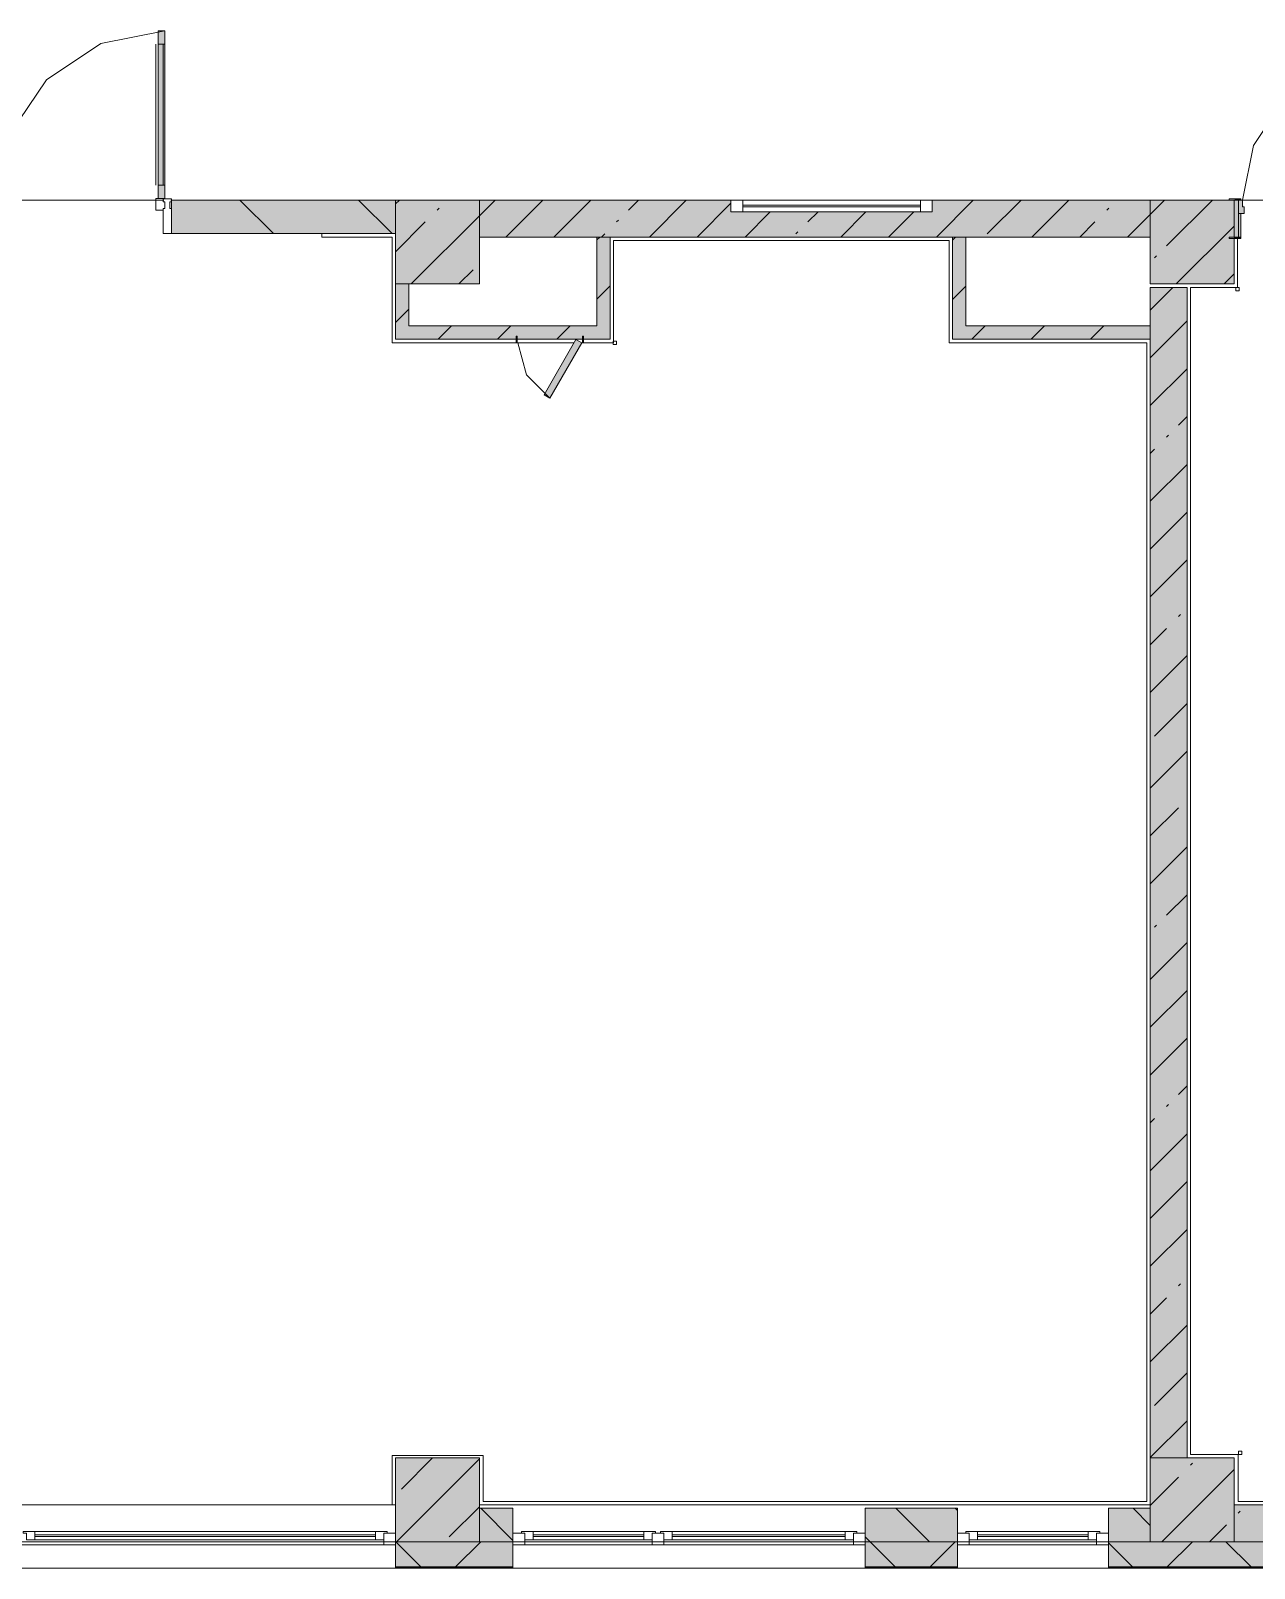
# Model space of a CAD drawing. Header units: millimetres. Extents: x -3817 to 677485, y -22715 to 103890.
# Drawn here: x 20993.6 to 21051.1, y -19605.9 to -19533.7 of the extents above; entities that cross this region are included whole.
import ezdxf

# ---------------------------------------------------------------- set-up
doc = ezdxf.new("R2010")
doc.units = ezdxf.units.MM
doc.layers.add('PDF _Геометрия', color=7, linetype='Continuous', true_color=0x1d1d1d)
doc.layers.add('PDF _Сплошная заливка', color=7, linetype='Continuous', true_color=0xffffff)

msp = doc.modelspace()

# ---------------------------------------------------------------- hatches: boundary and pattern name
at = {"layer": 'PDF _Сплошная заливка', "transparency": 33554559}
h = msp.add_hatch(color=256, dxfattribs=at)
h.paths.add_polyline_path([(20979.272, -19543.245), (20987.303, -19543.245), (20987.303, -19541.67), (20979.272, -19541.67)], flags=0)
h.paths.add_polyline_path([(21008.325, -19543.245), (21010.767, -19543.245), (21010.767, -19541.67), (21000.255, -19541.67), (21000.255, -19543.245)], flags=0)
for points in [[(21046.199, -19543.403), (21046.199, -19541.67), (21035.963, -19541.67), (21035.963, -19542.222), (21026.514, -19542.222), (21026.514, -19541.67), (21014.704, -19541.67), (21014.704, -19543.403), (21045.027, -19543.403)], [(21049.899, -19545.607), (21050.136, -19545.607), (21050.136, -19543.466), (21050.136, -19543.403), (21050.136, -19541.67), (21046.199, -19541.67), (21046.199, -19545.607)], [(21046.199, -19600.723), (21047.931, -19600.723), (21047.931, -19545.765), (21046.199, -19545.765), (21046.199, -19584.367)], [(21046.199, -19548.206), (21046.199, -19547.576), (21037.538, -19547.576), (21037.538, -19548.206), (21045.027, -19548.206)]]:
    msp.add_hatch(color=256, dxfattribs=at).paths.add_polyline_path(points)
at = {"layer": 'PDF _Сплошная заливка', "true_color": 0xe2e2e2, "transparency": 33554559}
h = msp.add_hatch(color=254, dxfattribs=at)
h.paths.add_polyline_path([(21050.332, -19542.3), (21050.608, -19542.3), (21050.529, -19541.67), (21050.332, -19541.67)], flags=0)
h.paths.add_polyline_path([(21057.143, -19542.3), (21057.419, -19542.3), (21057.419, -19541.67), (21057.222, -19541.67), (21057.222, -19541.985)], flags=0)
at = {"layer": 'PDF _Сплошная заливка', "transparency": 33554559}
h = msp.add_hatch(color=256, dxfattribs=at)
h.paths.add_polyline_path([(21045.027, -19604.66), (21046.199, -19604.66), (21046.199, -19603.086), (21044.23, -19603.086), (21044.23, -19604.66)], flags=0)
h.paths.add_polyline_path([(20968.249, -19604.66), (20968.249, -19603.086), (20962.343, -19603.086), (20962.343, -19604.66), (20964.282, -19604.66)], flags=0)
h.paths.add_polyline_path([(20980.217, -19604.66), (20986.358, -19604.66), (20986.358, -19603.086), (20980.217, -19603.086), (20980.217, -19604.124)], flags=0)
h.paths.add_polyline_path([(21037.144, -19604.66), (21037.144, -19603.086), (21032.813, -19603.086), (21032.813, -19604.66)], flags=0)
h.paths.add_polyline_path([(21014.704, -19604.66), (21016.278, -19604.66), (21016.278, -19603.086), (21014.704, -19603.086), (21014.704, -19603.535)], flags=0)
h.paths.add_polyline_path([(20908.408, -19604.66), (20910.377, -19604.66), (20910.377, -19603.086), (20908.408, -19603.086), (20908.408, -19603.828)], flags=0)
h.paths.add_polyline_path([(20932.817, -19604.66), (20932.817, -19603.086), (20926.912, -19603.086), (20926.912, -19604.66)], flags=0)
h.paths.add_polyline_path([(20880.063, -19604.66), (20880.063, -19603.086), (20872.976, -19603.086), (20872.976, -19604.653), (20869.04, -19604.653), (20869.04, -19603.086), (20867.071, -19603.086), (20867.071, -19604.66), (20876.196, -19604.66)], flags=0)
h.paths.add_polyline_path([(20943.84, -19604.66), (20945.808, -19604.66), (20945.808, -19603.086), (20943.84, -19603.086), (20943.84, -19603.611)], flags=0)
h.paths.add_polyline_path([(20834.631, -19604.66), (20834.631, -19603.086), (20834.238, -19603.086), (20834.238, -19604.66)], flags=0)
h.paths.add_polyline_path([(20859.985, -19604.66), (20859.985, -19603.086), (20855.103, -19603.086), (20855.103, -19604.66)], flags=0)
h = msp.add_hatch(color=256, dxfattribs=at)
h.paths.add_polyline_path([(21081.729, -19605.841), (21087.536, -19605.841), (21087.536, -19604.66), (21059.19, -19604.66), (21059.19, -19605.841), (21067.048, -19605.841)], flags=0)
h.paths.add_polyline_path([(21127.219, -19605.841), (21127.219, -19604.66), (21094.622, -19604.66), (21094.622, -19605.841), (21125.772, -19605.841)], flags=0)
h.paths.add_polyline_path([(21045.027, -19605.841), (21052.104, -19605.841), (21052.104, -19604.66), (21044.23, -19604.66), (21044.23, -19605.841)], flags=0)
h.paths.add_polyline_path([(21037.144, -19605.841), (21037.144, -19604.66), (21032.813, -19604.66), (21032.813, -19605.841)], flags=0)
h.paths.add_polyline_path([(21016.278, -19605.841), (21016.278, -19604.66), (21010.767, -19604.66), (21010.767, -19605.841), (21014.704, -19605.841)], flags=0)
h.paths.add_polyline_path([(20986.358, -19605.841), (20986.358, -19604.66), (20977.044, -19604.66), (20977.044, -19605.841), (20980.217, -19605.841)], flags=0)

# ---------------------------------------------------------------- linework, layer by layer
at = {"layer": 'PDF _Геометрия', "color": 253, "lineweight": 9, "true_color": 0xaaaaaa}
for points in [[(20987.697, -19542.143), (20988.051, -19542.143), (20988.051, -19541.592), (20987.618, -19541.592), (20987.618, -19537.143), (20989.842, -19537.739), (20991.471, -19539.367), (20992.067, -19541.592), (20992.666, -19538.579), (20994.373, -19536.024), (20996.927, -19534.317), (20999.94, -19533.718), (20999.94, -19541.592), (20999.507, -19541.592), (20999.507, -19542.143), (20999.862, -19542.143)], [(20999.515, -19534.348), (20999.515, -19540.962)], [(20999.94, -19534.348), (20999.625, -19534.348)], [(20999.862, -19534.348), (20999.862, -19540.962)], [(21050.529, -19541.67), (21051.039, -19539.109), (21052.489, -19536.938), (21054.661, -19535.487), (21057.222, -19534.978)], [(20999.94, -19540.962), (20999.625, -19540.962)], [(20999.94, -19541.749), (20999.94, -19542.064)], [(21007.302, -19541.67), (21000.223, -19541.67), (21049.899, -19541.67)], [(21059.104, -19602.771), (21050.327, -19602.771), (21050.327, -19600.566), (21048.088, -19600.566), (21048.088, -19545.765), (21050.293, -19545.765), (21050.293, -19543.56), (21050.293, -19543.466), (21050.293, -19543.56), (21050.293, -19545.765), (21048.088, -19545.765), (21048.088, -19600.566), (21050.327, -19600.566), (21050.327, -19602.771), (21059.104, -19602.771)], [(21016.515, -19548.371), (21016.916, -19549.867), (21018.011, -19550.962)]]:
    msp.add_lwpolyline(points, dxfattribs=at)
for points in [[(20999.625, -19541.592), (20999.94, -19541.592), (20999.94, -19533.718), (20999.625, -19533.718), (20999.625, -19541.592), (20999.94, -19541.592), (20999.94, -19533.718), (20999.625, -19533.718)], [(20999.894, -19541.67), (20987.664, -19541.67)], [(21050.45, -19541.67), (21050.45, -19541.607), (21049.899, -19541.607), (21049.899, -19541.67)], [(21050.332, -19543.403), (21050.332, -19541.67), (21050.136, -19541.67), (21050.136, -19543.403)], [(21050.529, -19541.67), (21050.332, -19541.67), (21050.332, -19542.3), (21050.608, -19542.3), (21050.608, -19541.985), (21050.529, -19541.985)], [(21050.45, -19541.678), (21050.45, -19541.67), (21050.332, -19541.67), (21050.332, -19541.678)], [(21050.45, -19543.403), (21050.45, -19542.3), (21050.332, -19542.3), (21050.332, -19543.403)], [(21050.45, -19541.67), (21056.907, -19541.67)], [(21007.302, -19543.245), (21007.302, -19543.403), (21010.609, -19543.403), (21010.609, -19548.363), (21019.148, -19548.363), (21010.609, -19548.363), (21010.609, -19543.403), (21007.302, -19543.403)], [(21019.493, -19548.363), (21021.003, -19548.363), (21021.003, -19543.56), (21036.75, -19543.56), (21036.75, -19548.363), (21046.041, -19548.363), (21046.041, -19602.771), (21014.884, -19602.771), (21014.884, -19600.605), (21010.609, -19600.605), (21010.609, -19602.928), (21010.609, -19600.605), (21014.884, -19600.605), (21014.884, -19602.771), (21046.041, -19602.771), (21046.041, -19548.363), (21036.75, -19548.363), (21036.75, -19543.56), (21021.003, -19543.56), (21021.003, -19548.363)], [(21050.45, -19543.466), (21050.45, -19543.403), (21049.899, -19543.403), (21049.899, -19543.466)], [(21016.475, -19548.056), (21016.436, -19548.056), (21016.436, -19548.371), (21016.475, -19548.371)], [(21019.546, -19548.056), (21019.546, -19548.371), (21019.585, -19548.371), (21019.585, -19548.056)], [(21018.011, -19550.962), (21019.507, -19548.371), (21019.234, -19548.213), (21017.738, -19550.805)]]:
    msp.add_lwpolyline(points, close=True, dxfattribs=at)
at = {"layer": 'PDF _Геометрия', "color": 7, "lineweight": 9}
for points in [[(21000.177, -19542.064), (21000.177, -19541.749), (21000.255, -19541.749), (21000.255, -19541.615), (20999.862, -19541.615), (20999.862, -19541.749), (20999.94, -19541.749), (20999.94, -19542.064), (20999.862, -19542.064), (20999.862, -19543.245), (21000.255, -19543.245), (21000.255, -19542.064)], [(21000.255, -19543.245), (21010.767, -19543.245), (21010.767, -19541.67), (21000.255, -19541.67)], [(21014.704, -19541.67), (21010.767, -19541.67), (21010.767, -19545.607), (21014.704, -19545.607)], [(21027.066, -19541.67), (21027.066, -19542.222), (21026.514, -19542.222), (21026.514, -19541.67)], [(21035.963, -19541.67), (21035.963, -19542.222), (21035.412, -19542.222), (21035.412, -19541.67)], [(21050.214, -19545.777), (21050.214, -19545.93), (21050.372, -19545.93), (21050.372, -19545.777)], [(21021.141, -19548.292), (21020.987, -19548.292), (21020.987, -19548.45), (21021.141, -19548.45)], [(21014.704, -19600.723), (21010.767, -19600.723), (21010.767, -19604.66), (21014.704, -19604.66)], [(21050.136, -19600.723), (21046.199, -19600.723), (21046.199, -19604.66), (21050.136, -19604.66)], [(21050.339, -19600.558), (21050.492, -19600.558), (21050.492, -19600.401), (21050.339, -19600.401)], [(21052.104, -19604.66), (21052.104, -19602.928), (21050.136, -19602.928), (21050.136, -19604.66)], [(21037.144, -19604.66), (21037.144, -19603.086), (21032.813, -19603.086), (21032.813, -19604.66)], [(21010.373, -19604.172), (20993.287, -19604.172), (20993.287, -19604.251), (20993.445, -19604.251), (20993.445, -19604.566), (21010.216, -19604.566), (21010.216, -19604.251), (21010.373, -19604.251)], [(21010.216, -19604.802), (21010.216, -19604.251), (21010.767, -19604.251), (21010.767, -19604.802)], [(21016.278, -19604.802), (21016.278, -19604.251), (21016.83, -19604.251), (21016.83, -19604.802)], [(21022.971, -19604.172), (21016.672, -19604.172), (21016.672, -19604.251), (21016.83, -19604.251), (21016.83, -19604.566), (21022.814, -19604.566), (21022.814, -19604.251), (21022.971, -19604.251)], [(21022.814, -19604.802), (21022.814, -19604.251), (21023.365, -19604.251), (21023.365, -19604.802)], [(21032.42, -19604.172), (21023.207, -19604.172), (21023.207, -19604.251), (21023.365, -19604.251), (21023.365, -19604.566), (21032.262, -19604.566), (21032.262, -19604.251), (21032.42, -19604.251)], [(21032.262, -19604.802), (21032.262, -19604.251), (21032.813, -19604.251), (21032.813, -19604.802)], [(21037.144, -19604.802), (21037.144, -19604.251), (21037.695, -19604.251), (21037.695, -19604.802)], [(21043.837, -19604.172), (21037.538, -19604.172), (21037.538, -19604.251), (21037.695, -19604.251), (21037.695, -19604.566), (21043.679, -19604.566), (21043.679, -19604.251), (21043.837, -19604.251)], [(21043.679, -19604.802), (21043.679, -19604.251), (21044.23, -19604.251), (21044.23, -19604.802)], [(20986.358, -19605.904), (20986.358, -19604.66), (21010.767, -19604.66), (21010.767, -19605.904)], [(21010.767, -19604.66), (21010.767, -19605.904), (21016.278, -19605.904), (21016.278, -19604.66)], [(21032.813, -19604.66), (21032.813, -19605.904), (21037.144, -19605.904), (21037.144, -19604.66)], [(21037.144, -19605.904), (21037.144, -19604.66), (21044.23, -19604.66), (21044.23, -19605.904)], [(21044.23, -19604.66), (21044.23, -19605.904), (21052.104, -19605.904), (21052.104, -19604.66), (21050.136, -19604.66), (21047.931, -19604.66)], [(20994.232, -19605.904), (20998.169, -19605.904)], [(21000.531, -19605.904), (21004.468, -19605.904)], [(21019.822, -19605.904), (21024.546, -19605.904)], [(21026.908, -19605.904), (21030.845, -19605.904)], [(21033.207, -19605.904), (21037.144, -19605.904)]]:
    msp.add_lwpolyline(points, close=True, dxfattribs=at)
for points in [[(21005.037, -19543.245), (21003.462, -19541.67)], [(21010.604, -19543.245), (21009.03, -19541.67)], [(21010.767, -19541.851), (21010.947, -19541.67)], [(21010.767, -19543.245), (21010.767, -19547.576), (21010.767, -19548.206), (21020.845, -19548.206), (21020.845, -19547.576), (21020.845, -19543.403), (21020.215, -19543.403), (21014.704, -19543.403), (21014.704, -19541.67), (21046.199, -19541.67), (21046.199, -19543.403), (21037.538, -19543.403)], [(21011.5, -19545.607), (21014.704, -19542.404), (21015.437, -19541.67)], [(21012.727, -19542.136), (21012.82, -19542.043)], [(21015.95, -19543.403), (21017.682, -19541.67)], [(21018.195, -19543.403), (21019.927, -19541.67)], [(21021.707, -19542.136), (21022.172, -19541.67)], [(21022.685, -19543.403), (21024.417, -19541.67)], [(21024.93, -19543.403), (21026.514, -19541.818)], [(21035.963, -19541.67), (21026.514, -19541.67)], [(21026.514, -19542.222), (21035.963, -19542.222)], [(21035.412, -19541.907), (21027.066, -19541.907)], [(21035.412, -19541.985), (21027.066, -19541.985)], [(21027.175, -19543.403), (21028.356, -19542.222)], [(21030.125, -19542.697), (21030.601, -19542.222)], [(21031.665, -19543.403), (21032.846, -19542.222)], [(21033.91, -19543.403), (21035.091, -19542.222)], [(21036.155, -19543.403), (21037.887, -19541.67)], [(21038.544, -19543.258), (21040.132, -19541.67)], [(21040.645, -19543.403), (21042.377, -19541.67)], [(21044.156, -19542.136), (21044.25, -19542.043)], [(21045.135, -19543.403), (21046.199, -19542.339), (21046.867, -19541.67)], [(21049.899, -19541.67), (21046.199, -19541.67), (21046.199, -19545.607), (21050.136, -19545.607), (21050.136, -19543.466)], [(21046.963, -19543.82), (21049.112, -19541.67)], [(21050.136, -19543.403), (21050.136, -19541.67)], [(21010.767, -19544.096), (21012.165, -19542.697)], [(21021.145, -19542.697), (21021.239, -19542.604)], [(21042.89, -19543.403), (21043.595, -19542.697)], [(21047.42, -19545.607), (21050.136, -19542.892)], [(21020.215, -19543.403), (21020.215, -19547.576), (21011.397, -19547.576), (21011.397, -19545.607)], [(21020.215, -19543.538), (21020.351, -19543.403)], [(21020.44, -19543.403), (21020.584, -19543.258)], [(21020.845, -19543.403), (21036.908, -19543.403)], [(21029.564, -19543.258), (21029.657, -19543.165)], [(21036.908, -19543.549), (21037.054, -19543.403)], [(21047.931, -19600.723), (21047.931, -19545.765), (21046.199, -19545.765), (21046.199, -19547.576), (21037.538, -19547.576), (21037.538, -19543.403), (21036.908, -19543.403), (21036.908, -19548.206), (21037.538, -19548.206), (21046.199, -19548.206), (21046.199, -19603.086), (21046.199, -19604.66), (21044.23, -19604.66), (21044.23, -19603.086), (21046.199, -19603.086), (21046.199, -19602.928)], [(21046.401, -19544.381), (21046.495, -19544.288)], [(21013.745, -19545.607), (21014.41, -19544.942)], [(21049.665, -19545.607), (21050.136, -19545.137)], [(21020.215, -19546.322), (21020.845, -19545.692)], [(21036.908, -19546.332), (21037.538, -19545.703)], [(21046.199, -19546.829), (21047.263, -19545.765)], [(21010.767, -19547.419), (21011.397, -19546.789)], [(21046.199, -19549.074), (21047.931, -19547.341)], [(21012.764, -19548.206), (21013.394, -19547.576)], [(21015.548, -19548.206), (21016.178, -19547.576)], [(21018.332, -19548.206), (21018.962, -19547.576)], [(21037.818, -19548.206), (21038.448, -19547.576)], [(21040.602, -19548.206), (21041.232, -19547.576)], [(21043.386, -19548.206), (21044.016, -19547.576)], [(21046.199, -19548.206), (21046.199, -19547.576)], [(21046.17, -19548.206), (21046.199, -19548.177)], [(21046.199, -19551.319), (21047.931, -19549.586)], [(21047.524, -19552.238), (21047.931, -19551.831)], [(21046.963, -19552.8), (21047.056, -19552.706)], [(21046.199, -19553.564), (21046.401, -19553.361)], [(21046.199, -19555.809), (21047.931, -19554.076)], [(21046.199, -19558.054), (21047.931, -19556.321)], [(21046.199, -19560.299), (21047.931, -19558.566)], [(21046.199, -19562.544), (21046.963, -19561.779)], [(21047.524, -19561.218), (21047.617, -19561.125)], [(21046.199, -19564.788), (21047.931, -19563.056)], [(21046.401, -19566.831), (21047.931, -19565.301)], [(21046.199, -19569.278), (21047.931, -19567.546)], [(21046.199, -19571.523), (21047.524, -19570.198)], [(21046.199, -19573.768), (21047.931, -19572.036)], [(21046.963, -19575.249), (21047.931, -19574.281)], [(21046.401, -19575.811), (21046.495, -19575.717)], [(21046.199, -19578.258), (21047.931, -19576.526)], [(21046.199, -19580.503), (21047.931, -19578.771)], [(21046.199, -19582.748), (21047.931, -19581.016)], [(21047.524, -19583.668), (21047.931, -19583.261)], [(21046.963, -19584.229), (21047.056, -19584.136)], [(21046.199, -19584.993), (21046.401, -19584.791)], [(21046.199, -19587.238), (21047.931, -19585.506)], [(21046.199, -19589.483), (21047.931, -19587.751)], [(21046.199, -19591.728), (21047.931, -19589.996)], [(21047.524, -19592.648), (21047.617, -19592.555)], [(21046.199, -19593.973), (21046.963, -19593.209)], [(21046.199, -19596.218), (21047.931, -19594.486)], [(21046.401, -19598.261), (21047.931, -19596.731)], [(21046.199, -19600.708), (21047.931, -19598.976)], [(21010.817, -19604.66), (21014.704, -19600.773)], [(21011.043, -19602.189), (21012.509, -19600.723)], [(21046.737, -19604.66), (21050.136, -19601.261)], [(21048.085, -19601.067), (21048.179, -19600.973)], [(21046.199, -19602.953), (21047.524, -19601.628)], [(20980.217, -19602.928), (21010.767, -19602.928), (21010.609, -19602.928)], [(21014.704, -19602.928), (21046.199, -19602.928), (21014.704, -19602.928)], [(21010.767, -19603.086), (21010.767, -19604.66), (21016.278, -19604.66), (21016.278, -19603.086), (21014.704, -19603.086)], [(21013.288, -19604.434), (21014.704, -19603.018)], [(21016.278, -19604.595), (21014.769, -19603.086)], [(21035.83, -19604.66), (21034.255, -19603.086)], [(21037.144, -19603.19), (21037.039, -19603.086)], [(21046.199, -19603.894), (21045.391, -19603.086)], [(21050.33, -19603.312), (21050.424, -19603.218)], [(20993.287, -19604.172), (21010.373, -19604.172)], [(20993.838, -19604.172), (20993.838, -19604.566)], [(20993.838, -19604.33), (21009.822, -19604.33)], [(21009.822, -19604.172), (21009.822, -19604.566)], [(21010.767, -19604.251), (21010.216, -19604.251)], [(21016.83, -19604.251), (21016.278, -19604.251)], [(21016.672, -19604.172), (21022.971, -19604.172)], [(21017.223, -19604.172), (21017.223, -19604.566)], [(21017.223, -19604.33), (21022.42, -19604.33)], [(21022.42, -19604.172), (21022.42, -19604.566)], [(21023.365, -19604.251), (21022.814, -19604.251)], [(21023.207, -19604.172), (21032.42, -19604.172)], [(21023.759, -19604.172), (21023.759, -19604.566)], [(21023.759, -19604.33), (21031.868, -19604.33)], [(21031.868, -19604.172), (21031.868, -19604.566)], [(21032.813, -19604.251), (21032.262, -19604.251)], [(21037.686, -19604.251), (21037.144, -19604.251)], [(21037.538, -19604.172), (21043.837, -19604.172)], [(21038.089, -19604.172), (21038.089, -19604.566)], [(21038.089, -19604.33), (21043.285, -19604.33)], [(21043.285, -19604.172), (21043.285, -19604.566)], [(21044.23, -19604.251), (21043.679, -19604.251)], [(21048.982, -19604.66), (21049.769, -19603.873)], [(21010.767, -19604.66), (20986.358, -19604.66)], [(20986.358, -19604.802), (21010.767, -19604.802)], [(21009.822, -19604.408), (20993.838, -19604.408)], [(21011.957, -19605.841), (21010.776, -19604.66)], [(21013.588, -19605.841), (21014.769, -19604.66)], [(21016.278, -19604.66), (21032.813, -19604.66)], [(21016.278, -19604.66), (21016.278, -19605.904)], [(21032.813, -19604.66), (21016.278, -19604.66)], [(21016.278, -19604.802), (21032.813, -19604.802)], [(21022.42, -19604.408), (21017.223, -19604.408)], [(21031.868, -19604.408), (21023.759, -19604.408)], [(21034.227, -19605.841), (21033.046, -19604.66), (21032.813, -19604.427)], [(21032.813, -19605.904), (21032.813, -19604.66)], [(21035.858, -19605.841), (21037.039, -19604.66)], [(21044.23, -19604.66), (21037.144, -19604.66)], [(21037.144, -19604.802), (21044.23, -19604.802)], [(21043.285, -19604.408), (21038.089, -19604.408)], [(21045.363, -19605.841), (21044.23, -19604.709)], [(21046.199, -19604.66), (21047.931, -19604.66)], [(21046.993, -19605.841), (21048.174, -19604.66)], [(21050.93, -19605.841), (21049.749, -19604.66)], [(21006.83, -19605.904), (21010.767, -19605.904), (21006.83, -19605.904)], [(21010.767, -19605.841), (21016.278, -19605.841)], [(21010.767, -19605.865), (21016.278, -19605.865)], [(21032.813, -19605.904), (21016.278, -19605.904)], [(21032.813, -19605.841), (21037.144, -19605.841)], [(21032.813, -19605.865), (21037.144, -19605.865)], [(21039.506, -19605.904), (21044.23, -19605.904), (21039.506, -19605.904)], [(21044.23, -19605.841), (21052.104, -19605.841)], [(21044.23, -19605.865), (21052.104, -19605.865)]]:
    msp.add_lwpolyline(points, dxfattribs=at)
at = {"layer": 'PDF _Сплошная заливка', "color": 254, "lineweight": 60, "true_color": 0xe2e2e2, "transparency": 33554559}
for points in [[(20999.625, -19541.592), (20999.94, -19541.592), (20999.625, -19533.718), (20999.94, -19533.718)], [(21050.45, -19541.67), (21050.45, -19541.607), (21049.899, -19541.67)], [(21050.45, -19543.403), (21050.45, -19542.3), (21050.332, -19543.403), (21050.332, -19542.3)], [(21050.45, -19543.466), (21050.45, -19543.403), (21049.899, -19543.466)], [(21018.011, -19550.962), (21019.507, -19548.371), (21017.738, -19550.805), (21019.234, -19548.213)]]:
    msp.add_solid(points, dxfattribs=at)
at = {"layer": 'PDF _Сплошная заливка', "lineweight": 60, "transparency": 33554559}
for points in [[(21014.704, -19545.607), (21014.704, -19541.67), (21010.767, -19545.607), (21010.767, -19541.67)], [(21020.845, -19547.576), (21020.845, -19543.403), (21020.215, -19547.576), (21020.215, -19543.403)], [(21037.538, -19548.206), (21037.538, -19543.403), (21036.908, -19548.206), (21036.908, -19543.403)], [(21011.397, -19547.576), (21011.397, -19545.607), (21010.767, -19547.576), (21010.767, -19545.607)], [(21010.767, -19548.206), (21020.845, -19548.206), (21010.767, -19547.576), (21020.845, -19547.576)], [(21014.704, -19604.66), (21014.704, -19600.723), (21010.767, -19604.66), (21010.767, -19600.723)], [(21050.136, -19604.66), (21050.136, -19600.723), (21046.199, -19604.66), (21046.199, -19600.723)], [(21050.136, -19604.66), (21052.104, -19604.66), (21050.136, -19602.928), (21052.104, -19602.928)]]:
    msp.add_solid(points, dxfattribs=at)
at = {"layer": 'PDF _Сплошная заливка', "color": 7, "lineweight": 60, "true_color": 0xfbfbfb, "transparency": 33554559}
msp.add_solid([(21050.332, -19543.403), (21050.332, -19541.67), (21050.136, -19543.403), (21050.136, -19541.67)], dxfattribs=at)

doc.saveas('drawing.dxf')
